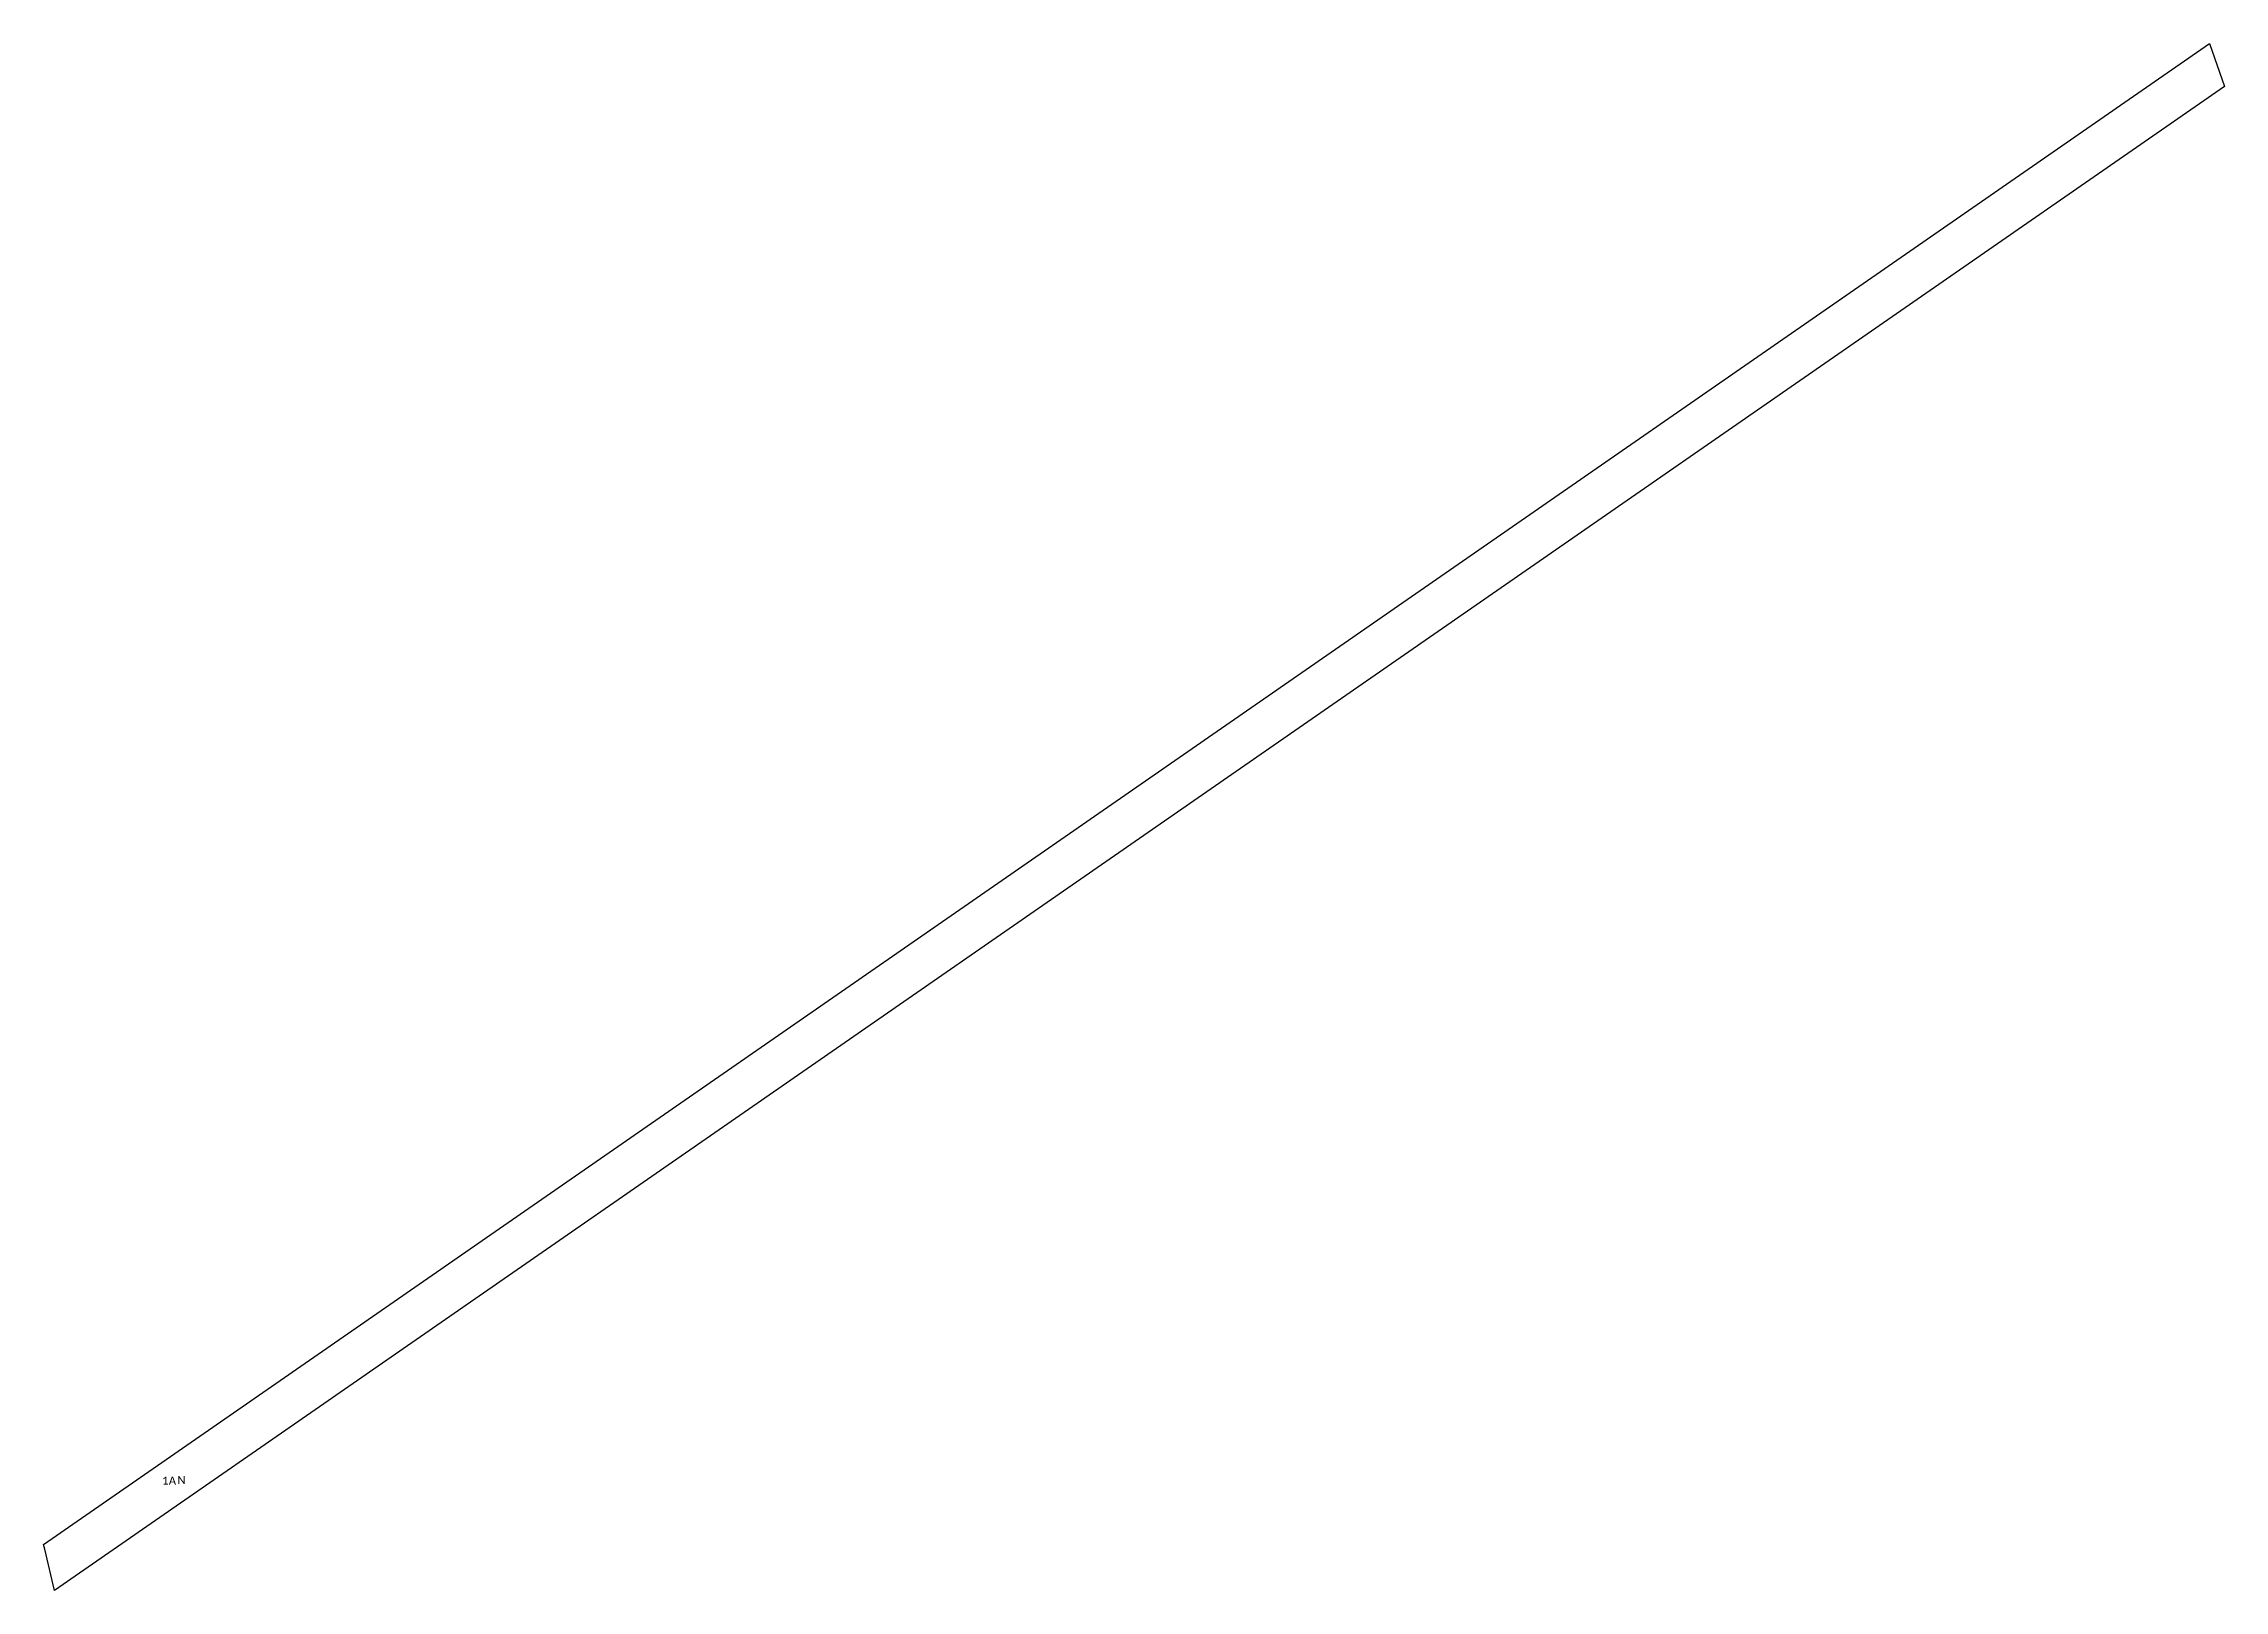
# Model space of a CAD drawing. Extents: x 613307 to 613578, y 646800 to 646993.
import ezdxf

# ---------------------------------------------------------------- set-up
doc = ezdxf.new("R2010")
doc.units = 0
for name, color, linetype in [('_CAT_FOL', 7, 'Continuous'), ('_IMPREJMUIT', 150, 'Continuous'), ('_NR_PARCELA', 50, 'Continuous'), ('_PARCELA_NOU_feb2025', 50, 'Continuous')]:
    doc.layers.add(name, color=color, linetype=linetype)
doc.styles.add('texte', font='')
doc.styles.get('texte').set_extended_font_data('Calibri')

msp = doc.modelspace()

# ---------------------------------------------------------------- linework, layer by layer
at = {"layer": '_PARCELA_NOU_feb2025'}
msp.add_lwpolyline([(613306.723, 646805.136), (613306.557, 646805.731), (613576.436, 646992.81), (613578.31, 646987.445), (613307.894, 646799.995)], close=True, dxfattribs=at)

# ---------------------------------------------------------------- texts
at = {"layer": '_CAT_FOL', "style": 'texte'}
msp.add_text('A', height=1, dxfattribs=at).set_placement((613322.158484556, 646813.186446238))
at = {"layer": '_IMPREJMUIT', "style": 'texte'}
msp.add_text('N', height=1, dxfattribs=at).set_placement((613323.225808968, 646813.269011223))
at = {"layer": '_NR_PARCELA', "style": 'texte'}
msp.add_text('1', height=1, dxfattribs=at).set_placement((613321.330273694, 646813.183654038))

doc.saveas('drawing.dxf')
